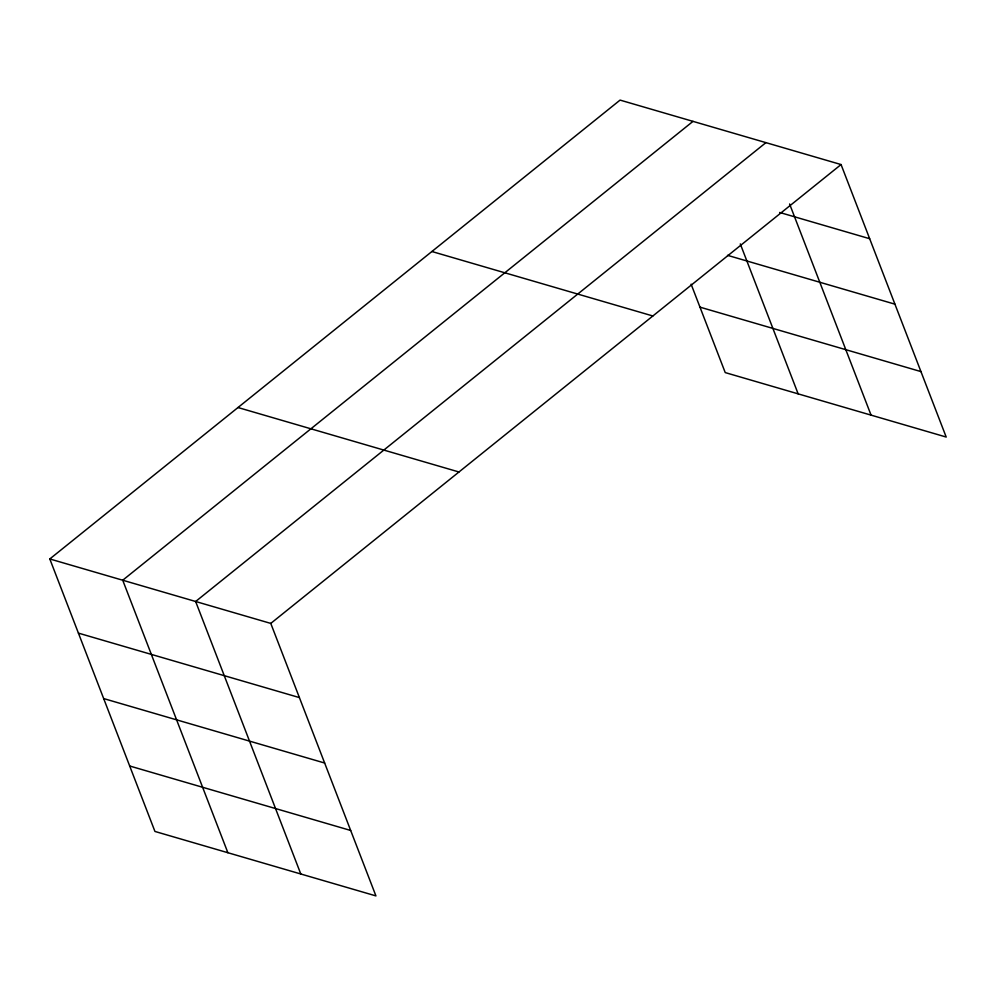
<?xml version="1.0" encoding="UTF-8"?>
<svg xmlns="http://www.w3.org/2000/svg" width="996" height="996" viewBox="0 0 996 996"><rect width="100%" height="100%" fill="white"/><g stroke="black" fill="none" stroke-linecap="round" stroke-linejoin="round"><path stroke-width="1.49" d="M49.8 558.955L270.775 623.409L375.928 895.902L154.94 831.448L49.8 558.955L620.072 100.098L841.06 164.552L946.2 437.045L725.225 372.591L691.112 284.184M693.004 121.363L122.72 580.22L227.872 852.713M765.924 142.64L195.639 601.497L300.792 873.99M270.775 623.409L841.06 164.552M779.656 212.459L869.67 238.716M727.528 255.337L894.931 304.166M699.964 307.142L920.951 371.595M431.891 251.515L652.866 315.981M237.994 407.526L458.969 471.992M78.423 633.12L299.398 697.586M103.671 698.57L324.646 763.023M129.692 765.999L350.667 830.465M789.591 203.968L871.064 415.133M740.289 243.908L798.145 393.856"/></g></svg>
